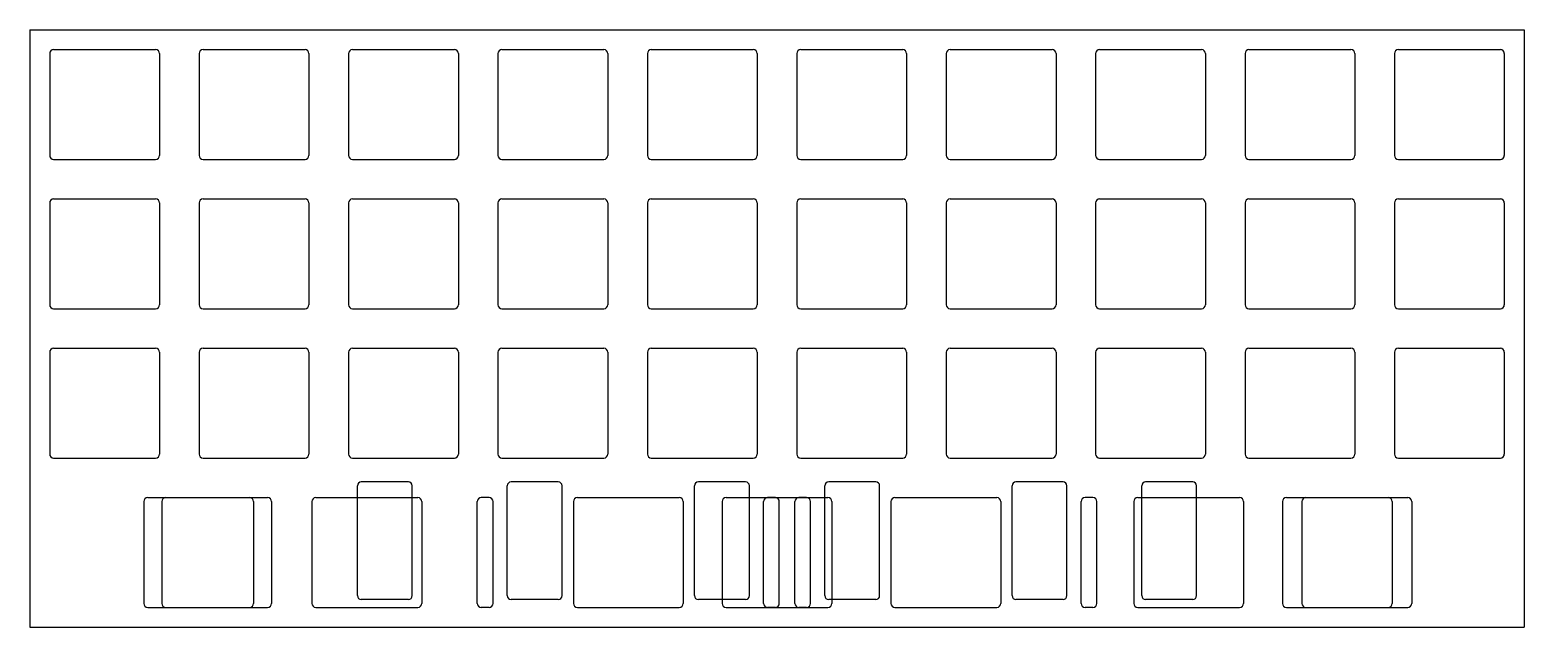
# Model space of a CAD drawing. Header units: millimetres. Extents: x 0 to 190, y -76 to 0.
import ezdxf

# ---------------------------------------------------------------- set-up
doc = ezdxf.new("R2010")
doc.units = ezdxf.units.MM

msp = doc.modelspace()

# ---------------------------------------------------------------- linework, layer by layer
for p, q in [((0, 0), (190.5, 0)), ((0, 0), (0, -76.2)), ((190.5, 0), (190.5, -76.2)), ((2.525, -3.025), (2.525, -16.025)), ((3.025, -2.525), (16.025, -2.525)), ((16.525, -3.025), (16.525, -16.025)), ((21.575, -3.025), (21.575, -16.025)), ((22.075, -2.525), (35.075, -2.525)), ((35.575, -3.025), (35.575, -16.025)), ((40.625, -3.025), (40.625, -16.025)), ((41.125, -2.525), (54.125, -2.525)), ((54.625, -3.025), (54.625, -16.025)), ((59.675, -3.025), (59.675, -16.025)), ((60.175, -2.525), (73.175, -2.525)), ((73.675, -3.025), (73.675, -16.025)), ((78.725, -3.025), (78.725, -16.025)), ((79.225, -2.525), (92.225, -2.525)), ((92.725, -3.025), (92.725, -16.025)), ((97.775, -3.025), (97.775, -16.025)), ((98.275, -2.525), (111.275, -2.525)), ((111.775, -3.025), (111.775, -16.025)), ((116.825, -3.025), (116.825, -16.025)), ((117.325, -2.525), (130.325, -2.525)), ((130.825, -3.025), (130.825, -16.025)), ((135.875, -3.025), (135.875, -16.025)), ((136.375, -2.525), (149.375, -2.525)), ((149.875, -3.025), (149.875, -16.025)), ((154.925, -3.025), (154.925, -16.025)), ((155.425, -2.525), (168.425, -2.525)), ((168.925, -3.025), (168.925, -16.025)), ((173.975, -3.025), (173.975, -16.025)), ((174.475, -2.525), (187.475, -2.525)), ((187.975, -3.025), (187.975, -16.025)), ((3.025, -16.525), (16.025, -16.525)), ((22.075, -16.525), (35.075, -16.525)), ((41.125, -16.525), (54.125, -16.525)), ((60.175, -16.525), (73.175, -16.525)), ((79.225, -16.525), (92.225, -16.525)), ((98.275, -16.525), (111.275, -16.525)), ((117.325, -16.525), (130.325, -16.525)), ((136.375, -16.525), (149.375, -16.525)), ((155.425, -16.525), (168.425, -16.525)), ((174.475, -16.525), (187.475, -16.525)), ((2.525, -22.075), (2.525, -35.075)), ((3.025, -21.575), (16.025, -21.575)), ((16.525, -22.075), (16.525, -35.075)), ((21.575, -22.075), (21.575, -35.075)), ((22.075, -21.575), (35.075, -21.575)), ((35.575, -22.075), (35.575, -35.075)), ((40.625, -22.075), (40.625, -35.075)), ((41.125, -21.575), (54.125, -21.575)), ((54.625, -22.075), (54.625, -35.075)), ((59.675, -22.075), (59.675, -35.075)), ((60.175, -21.575), (73.175, -21.575)), ((73.675, -22.075), (73.675, -35.075)), ((78.725, -22.075), (78.725, -35.075)), ((79.225, -21.575), (92.225, -21.575)), ((92.725, -22.075), (92.725, -35.075)), ((97.775, -22.075), (97.775, -35.075)), ((98.275, -21.575), (111.275, -21.575)), ((111.775, -22.075), (111.775, -35.075)), ((116.825, -22.075), (116.825, -35.075)), ((117.325, -21.575), (130.325, -21.575)), ((130.825, -22.075), (130.825, -35.075)), ((135.875, -22.075), (135.875, -35.075)), ((136.375, -21.575), (149.375, -21.575)), ((149.875, -22.075), (149.875, -35.075)), ((154.925, -22.075), (154.925, -35.075)), ((155.425, -21.575), (168.425, -21.575)), ((168.925, -22.075), (168.925, -35.075)), ((173.975, -22.075), (173.975, -35.075)), ((174.475, -21.575), (187.475, -21.575)), ((187.975, -22.075), (187.975, -35.075)), ((3.025, -35.575), (16.025, -35.575)), ((22.075, -35.575), (35.075, -35.575)), ((41.125, -35.575), (54.125, -35.575)), ((60.175, -35.575), (73.175, -35.575)), ((79.225, -35.575), (92.225, -35.575)), ((98.275, -35.575), (111.275, -35.575)), ((117.325, -35.575), (130.325, -35.575)), ((136.375, -35.575), (149.375, -35.575)), ((155.425, -35.575), (168.425, -35.575)), ((174.475, -35.575), (187.475, -35.575)), ((2.525, -41.125), (2.525, -54.125)), ((3.025, -40.625), (16.025, -40.625)), ((16.525, -41.125), (16.525, -54.125)), ((21.575, -41.125), (21.575, -54.125)), ((22.075, -40.625), (35.075, -40.625)), ((35.575, -41.125), (35.575, -54.125)), ((40.625, -41.125), (40.625, -54.125)), ((41.125, -40.625), (54.125, -40.625)), ((54.625, -41.125), (54.625, -54.125)), ((59.675, -41.125), (59.675, -54.125)), ((60.175, -40.625), (73.175, -40.625)), ((73.675, -41.125), (73.675, -54.125)), ((78.725, -41.125), (78.725, -54.125)), ((79.225, -40.625), (92.225, -40.625)), ((92.725, -41.125), (92.725, -54.125)), ((97.775, -41.125), (97.775, -54.125)), ((98.275, -40.625), (111.275, -40.625)), ((111.775, -41.125), (111.775, -54.125)), ((116.825, -41.125), (116.825, -54.125)), ((117.325, -40.625), (130.325, -40.625)), ((130.825, -41.125), (130.825, -54.125)), ((135.875, -41.125), (135.875, -54.125)), ((136.375, -40.625), (149.375, -40.625)), ((149.875, -41.125), (149.875, -54.125)), ((154.925, -41.125), (154.925, -54.125)), ((155.425, -40.625), (168.425, -40.625)), ((168.925, -41.125), (168.925, -54.125)), ((173.975, -41.125), (173.975, -54.125)), ((174.475, -40.625), (187.475, -40.625)), ((187.975, -41.125), (187.975, -54.125)), ((3.025, -54.625), (16.025, -54.625)), ((22.075, -54.625), (35.075, -54.625)), ((41.125, -54.625), (54.125, -54.625)), ((60.175, -54.625), (73.175, -54.625)), ((79.225, -54.625), (92.225, -54.625)), ((98.275, -54.625), (111.275, -54.625)), ((117.325, -54.625), (130.325, -54.625)), ((136.375, -54.625), (149.375, -54.625)), ((155.425, -54.625), (168.425, -54.625)), ((174.475, -54.625), (187.475, -54.625)), ((41.75, -72.175), (41.75, -58.175)), ((48.25, -57.675), (42.25, -57.675)), ((48.75, -72.175), (48.75, -58.175)), ((60.85725, -72.175), (60.85725, -58.175)), ((67.35725, -57.675), (61.35725, -57.675)), ((67.85725, -72.175), (67.85725, -58.175)), ((84.73325, -72.175), (84.73325, -58.175)), ((91.23325, -57.675), (85.23325, -57.675)), ((91.73325, -72.175), (91.73325, -58.175)), ((101.3385, -72.175), (101.3385, -58.175)), ((107.8385, -57.675), (101.8385, -57.675)), ((108.3385, -72.175), (108.3385, -58.175)), ((125.2145, -72.175), (125.2145, -58.175)), ((131.7145, -57.675), (125.7145, -57.675)), ((132.2145, -72.175), (132.2145, -58.175)), ((141.75, -72.175), (141.75, -58.175)), ((148.25, -57.675), (142.25, -57.675)), ((148.75, -72.175), (148.75, -58.175)), ((14.5265, -60.175), (14.5265, -73.175)), ((15.0265, -59.675), (28.0265, -59.675)), ((16.8125, -60.175), (16.8125, -73.175)), ((17.3125, -59.675), (30.3125, -59.675)), ((28.5265, -60.175), (28.5265, -73.175)), ((30.8125, -60.175), (30.8125, -73.175)), ((35.95775, -60.175), (35.95775, -73.175)), ((36.45775, -59.675), (49.45775, -59.675)), ((49.95775, -60.175), (49.95775, -73.175)), ((57.04525, -73.175), (57.04525, -60.175)), ((58.54525, -59.675), (57.54525, -59.675)), ((59.04525, -73.175), (59.04525, -60.175)), ((69.29525, -60.175), (69.29525, -73.175)), ((69.79525, -59.675), (82.79525, -59.675)), ((83.29525, -60.175), (83.29525, -73.175)), ((88.25, -60.175), (88.25, -73.175)), ((88.75, -59.675), (101.75, -59.675)), ((93.54525, -73.175), (93.54525, -60.175)), ((95.04525, -59.675), (94.04525, -59.675)), ((95.54525, -73.175), (95.54525, -60.175)), ((97.5265, -73.175), (97.5265, -60.175)), ((99.0265, -59.675), (98.0265, -59.675)), ((99.5265, -73.175), (99.5265, -60.175)), ((102.25, -60.175), (102.25, -73.175)), ((109.7765, -60.175), (109.7765, -73.175)), ((110.2765, -59.675), (123.2765, -59.675)), ((123.7765, -60.175), (123.7765, -73.175)), ((134.0265, -73.175), (134.0265, -60.175)), ((135.5265, -59.675), (134.5265, -59.675)), ((136.0265, -73.175), (136.0265, -60.175)), ((140.73275, -60.175), (140.73275, -73.175)), ((141.23275, -59.675), (154.23275, -59.675)), ((154.73275, -60.175), (154.73275, -73.175)), ((159.6875, -60.175), (159.6875, -73.175)), ((160.1875, -59.675), (173.1875, -59.675)), ((162.164, -60.175), (162.164, -73.175)), ((162.664, -59.675), (175.664, -59.675)), ((173.6875, -60.175), (173.6875, -73.175)), ((176.164, -60.175), (176.164, -73.175)), ((15.0265, -73.675), (28.0265, -73.675)), ((17.3125, -73.675), (30.3125, -73.675)), ((36.45775, -73.675), (49.45775, -73.675)), ((48.25, -72.675), (42.25, -72.675)), ((58.54525, -73.675), (57.54525, -73.675)), ((67.35725, -72.675), (61.35725, -72.675)), ((69.79525, -73.675), (82.79525, -73.675)), ((91.23325, -72.675), (85.23325, -72.675)), ((88.75, -73.675), (101.75, -73.675)), ((95.04525, -73.675), (94.04525, -73.675)), ((99.0265, -73.675), (98.0265, -73.675)), ((107.8385, -72.675), (101.8385, -72.675)), ((110.2765, -73.675), (123.2765, -73.675)), ((131.7145, -72.675), (125.7145, -72.675)), ((135.5265, -73.675), (134.5265, -73.675)), ((141.23275, -73.675), (154.23275, -73.675)), ((148.25, -72.675), (142.25, -72.675)), ((160.1875, -73.675), (173.1875, -73.675)), ((162.664, -73.675), (175.664, -73.675)), ((0, -76.2), (190.5, -76.2))]:
    msp.add_line(p, q)
for centre, start, end in [((3.025, -3.025), 90, 180), ((16.025, -3.025), 0, 90), ((22.075, -3.025), 90, 180), ((35.075, -3.025), 0, 90), ((41.125, -3.025), 90, 180), ((54.125, -3.025), 0, 90), ((60.175, -3.025), 90, 180), ((73.175, -3.025), 0, 90), ((79.225, -3.025), 90, 180), ((92.225, -3.025), 0, 90), ((98.275, -3.025), 90, 180), ((111.275, -3.025), 0, 90), ((117.325, -3.025), 90, 180), ((130.325, -3.025), 0, 90), ((136.375, -3.025), 90, 180), ((149.375, -3.025), 0, 90), ((155.425, -3.025), 90, 180), ((168.425, -3.025), 0, 90), ((174.475, -3.025), 90, 180), ((187.475, -3.025), 0, 90), ((3.025, -16.025), 180, 270), ((16.025, -16.025), 270, 360), ((22.075, -16.025), 180, 270), ((35.075, -16.025), 270, 360), ((41.125, -16.025), 180, 270), ((54.125, -16.025), 270, 360), ((60.175, -16.025), 180, 270), ((73.175, -16.025), 270, 360), ((79.225, -16.025), 180, 270), ((92.225, -16.025), 270, 360), ((98.275, -16.025), 180, 270), ((111.275, -16.025), 270, 360), ((117.325, -16.025), 180, 270), ((130.325, -16.025), 270, 360), ((136.375, -16.025), 180, 270), ((149.375, -16.025), 270, 360), ((155.425, -16.025), 180, 270), ((168.425, -16.025), 270, 360), ((174.475, -16.025), 180, 270), ((187.475, -16.025), 270, 360), ((3.025, -22.075), 90, 180), ((16.025, -22.075), 0, 90), ((22.075, -22.075), 90, 180), ((35.075, -22.075), 0, 90), ((41.125, -22.075), 90, 180), ((54.125, -22.075), 0, 90), ((60.175, -22.075), 90, 180), ((73.175, -22.075), 0, 90), ((79.225, -22.075), 90, 180), ((92.225, -22.075), 0, 90), ((98.275, -22.075), 90, 180), ((111.275, -22.075), 0, 90), ((117.325, -22.075), 90, 180), ((130.325, -22.075), 0, 90), ((136.375, -22.075), 90, 180), ((149.375, -22.075), 0, 90), ((155.425, -22.075), 90, 180), ((168.425, -22.075), 0, 90), ((174.475, -22.075), 90, 180), ((187.475, -22.075), 0, 90), ((3.025, -35.075), 180, 270), ((16.025, -35.075), 270, 360), ((22.075, -35.075), 180, 270), ((35.075, -35.075), 270, 360), ((41.125, -35.075), 180, 270), ((54.125, -35.075), 270, 360), ((60.175, -35.075), 180, 270), ((73.175, -35.075), 270, 360), ((79.225, -35.075), 180, 270), ((92.225, -35.075), 270, 360), ((98.275, -35.075), 180, 270), ((111.275, -35.075), 270, 360), ((117.325, -35.075), 180, 270), ((130.325, -35.075), 270, 360), ((136.375, -35.075), 180, 270), ((149.375, -35.075), 270, 360), ((155.425, -35.075), 180, 270), ((168.425, -35.075), 270, 360), ((174.475, -35.075), 180, 270), ((187.475, -35.075), 270, 360), ((3.025, -41.125), 90, 180), ((16.025, -41.125), 0, 90), ((22.075, -41.125), 90, 180), ((35.075, -41.125), 0, 90), ((41.125, -41.125), 90, 180), ((54.125, -41.125), 0, 90), ((60.175, -41.125), 90, 180), ((73.175, -41.125), 0, 90), ((79.225, -41.125), 90, 180), ((92.225, -41.125), 0, 90), ((98.275, -41.125), 90, 180), ((111.275, -41.125), 0, 90), ((117.325, -41.125), 90, 180), ((130.325, -41.125), 0, 90), ((136.375, -41.125), 90, 180), ((149.375, -41.125), 0, 90), ((155.425, -41.125), 90, 180), ((168.425, -41.125), 0, 90), ((174.475, -41.125), 90, 180), ((187.475, -41.125), 0, 90), ((3.025, -54.125), 180, 270), ((16.025, -54.125), 270, 360), ((22.075, -54.125), 180, 270), ((35.075, -54.125), 270, 360), ((41.125, -54.125), 180, 270), ((54.125, -54.125), 270, 360), ((60.175, -54.125), 180, 270), ((73.175, -54.125), 270, 360), ((79.225, -54.125), 180, 270), ((92.225, -54.125), 270, 360), ((98.275, -54.125), 180, 270), ((111.275, -54.125), 270, 360), ((117.325, -54.125), 180, 270), ((130.325, -54.125), 270, 360), ((136.375, -54.125), 180, 270), ((149.375, -54.125), 270, 360), ((155.425, -54.125), 180, 270), ((168.425, -54.125), 270, 360), ((174.475, -54.125), 180, 270), ((187.475, -54.125), 270, 360), ((42.25, -58.175), 90, 180), ((48.25, -58.175), 0, 90), ((61.35725, -58.175), 90, 180), ((67.35725, -58.175), 0, 90), ((85.23325, -58.175), 90, 180), ((91.23325, -58.175), 0, 90), ((101.8385, -58.175), 90, 180), ((107.8385, -58.175), 0, 90), ((125.7145, -58.175), 90, 180), ((131.7145, -58.175), 0, 90), ((142.25, -58.175), 90, 180), ((148.25, -58.175), 0, 90), ((15.0265, -60.175), 90, 180), ((17.3125, -60.175), 90, 180), ((28.0265, -60.175), 0, 90), ((30.3125, -60.175), 0, 90), ((36.45775, -60.175), 90, 180), ((49.45775, -60.175), 0, 90), ((57.54525, -60.175), 90, 180), ((58.54525, -60.175), 0, 90), ((69.79525, -60.175), 90, 180), ((82.79525, -60.175), 0, 90), ((88.75, -60.175), 90, 180), ((94.04525, -60.175), 90, 180), ((95.04525, -60.175), 0, 90), ((98.0265, -60.175), 90, 180), ((99.0265, -60.175), 0, 90), ((101.75, -60.175), 0, 90), ((110.2765, -60.175), 90, 180), ((123.2765, -60.175), 0, 90), ((134.5265, -60.175), 90, 180), ((135.5265, -60.175), 0, 90), ((141.23275, -60.175), 90, 180), ((154.23275, -60.175), 0, 90), ((160.1875, -60.175), 90, 180), ((162.664, -60.175), 90, 180), ((173.1875, -60.175), 0, 90), ((175.664, -60.175), 0, 90), ((42.25, -72.175), -180, -90), ((48.25, -72.175), -90, 0), ((61.35725, -72.175), -180, -90), ((67.35725, -72.175), -90, 0), ((85.23325, -72.175), -180, -90), ((91.23325, -72.175), -90, 0), ((101.8385, -72.175), -180, -90), ((107.8385, -72.175), -90, 0), ((125.7145, -72.175), -180, -90), ((131.7145, -72.175), -90, 0), ((142.25, -72.175), -180, -90), ((148.25, -72.175), -90, 0), ((15.0265, -73.175), 180, 270), ((17.3125, -73.175), 180, 270), ((28.0265, -73.175), 270, 360), ((30.3125, -73.175), 270, 360), ((36.45775, -73.175), 180, 270), ((49.45775, -73.175), 270, 360), ((57.54525, -73.175), -180, -90), ((58.54525, -73.175), -90, 0), ((69.79525, -73.175), 180, 270), ((82.79525, -73.175), 270, 360), ((88.75, -73.175), 180, 270), ((94.04525, -73.175), -180, -90), ((95.04525, -73.175), -90, 0), ((98.0265, -73.175), -180, -90), ((99.0265, -73.175), -90, 0), ((101.75, -73.175), 270, 360), ((110.2765, -73.175), 180, 270), ((123.2765, -73.175), 270, 360), ((134.5265, -73.175), -180, -90), ((135.5265, -73.175), -90, 0), ((141.23275, -73.175), 180, 270), ((154.23275, -73.175), 270, 360), ((160.1875, -73.175), 180, 270), ((162.664, -73.175), 180, 270), ((173.1875, -73.175), 270, 360), ((175.664, -73.175), 270, 360)]:
    msp.add_arc(centre, 0.5, start, end)

doc.saveas('drawing.dxf')
